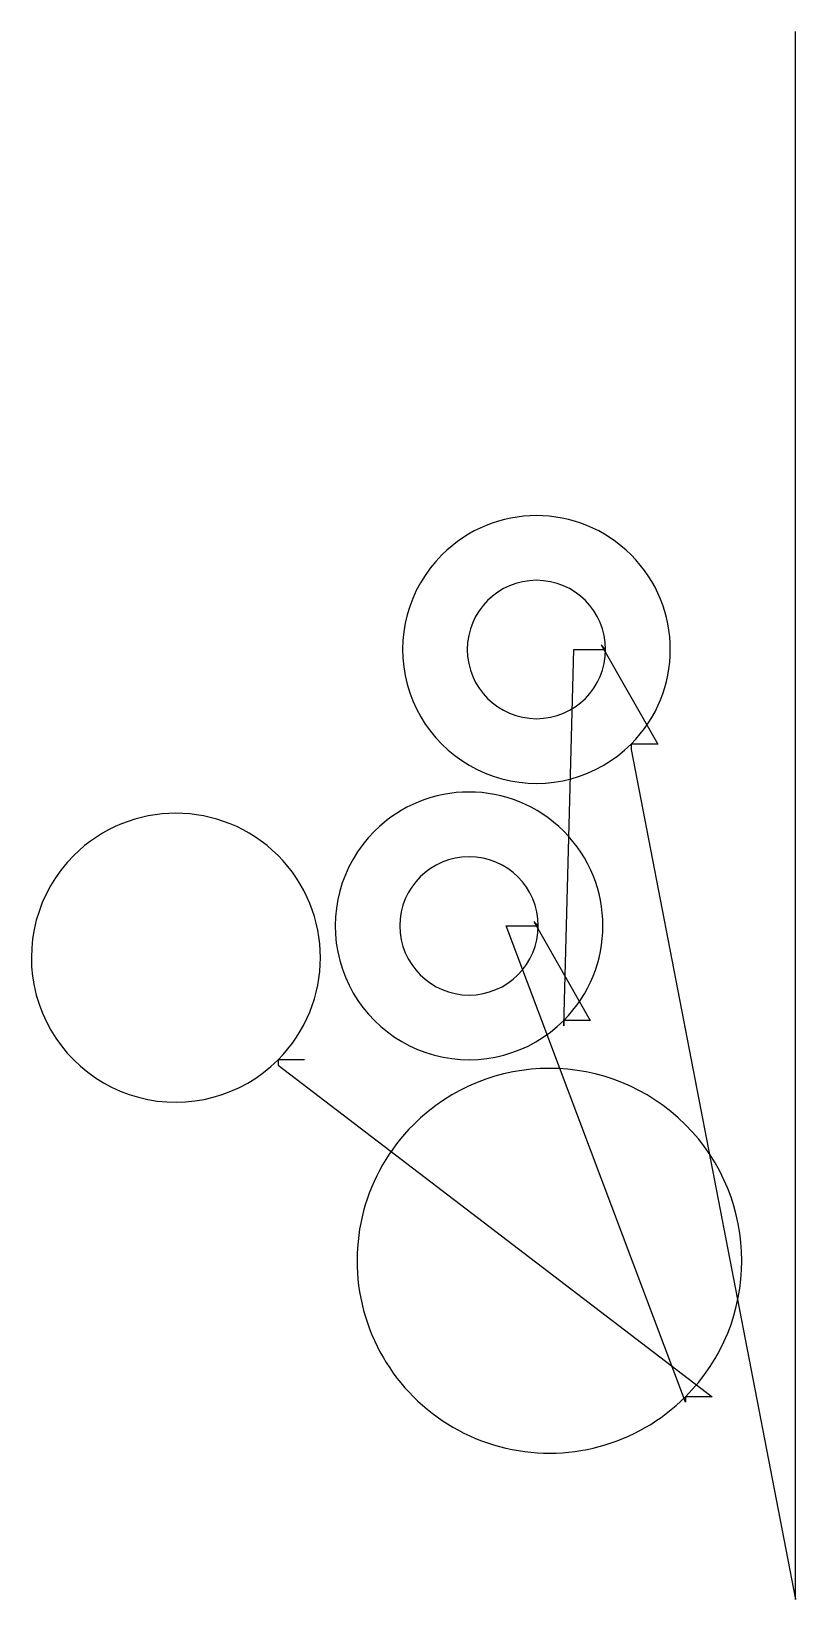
# Model space of a CAD drawing. Header units: metres. Extents: x 40 to 758, y 0 to 1473.
import ezdxf

# ---------------------------------------------------------------- set-up
doc = ezdxf.new("R2010")
doc.units = ezdxf.units.M

msp = doc.modelspace()

# ---------------------------------------------------------------- linework, layer by layer
at = {"layer": 'TOOL_0'}
for p, q in [((758.31, 1472.462), (758.31, 1473.462)), ((758.31, 1), (758.31, 1472.462)), ((540.399, 539.127), (549.82, 892.699)), ((549.82, 892.699), (579.82, 892.699)), ((579.82, 892.699), (575.577, 896.942)), ((575.577, 896.942), (628.738, 803.781)), ((628.738, 803.781), (603.738, 803.781)), ((603.738, 803.781), (603.738, 798.781)), ((603.738, 798.781), (758.31, 0)), ((516.481, 633.046), (512.238, 637.289)), ((512.238, 637.289), (565.399, 544.127)), ((654.811, 185.598), (486.481, 633.046)), ((486.481, 633.046), (516.481, 633.046)), ((565.399, 544.127), (540.399, 544.127)), ((540.399, 544.127), (540.399, 539.127)), ((296.982, 507.12), (271.982, 507.12)), ((271.982, 507.12), (271.982, 502.12)), ((271.982, 502.12), (679.811, 190.598)), ((679.811, 190.598), (654.811, 190.598)), ((654.811, 190.598), (654.811, 185.598)), ((758.31, 0), (758.31, 1)), ((758.31, 1), (758.31, 0)), ((758.31, 0), (758.31, 1))]:
    msp.add_line(p, q, dxfattribs=at)
for centre, radius, start, end in [((514.819, 892.7), 125.75, 315, 134.999678), ((514.819, 892.7), 125.75, 134.999678, 315), ((514.82, 892.699), 65, 0, 180), ((514.82, 892.699), 65, 180, 0), ((451.48, 633.046), 125.75, 315, 134.999678), ((175.992, 603.11), 135.75, 315, 134.999702), ((451.48, 633.046), 125.75, 134.999678, 315), ((175.992, 603.11), 135.75, 134.999702, 315), ((451.481, 633.046), 65, 0, 180), ((451.481, 633.046), 65, 180, 0), ((527.002, 318.408), 180.75, 314.999776, 134.999776), ((527.001, 318.408), 180.751, 134.999552, 315)]:
    msp.add_arc(centre, radius, start, end, dxfattribs=at)

doc.saveas('drawing.dxf')
